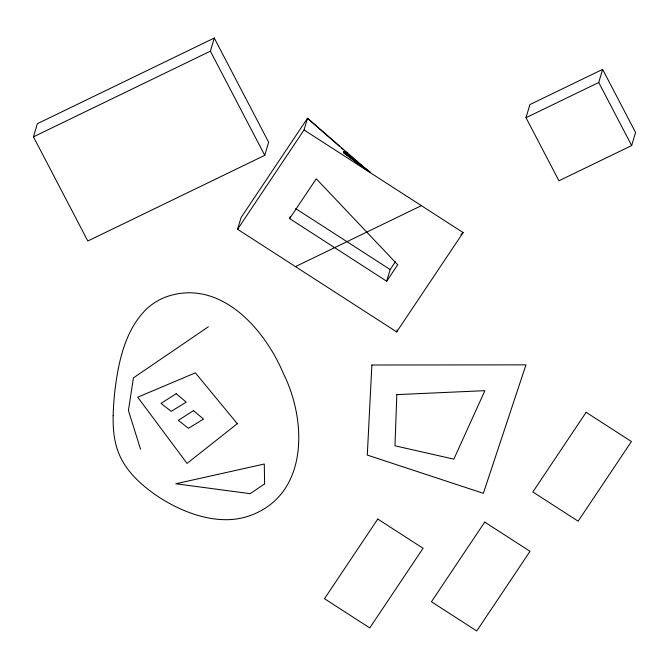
<?xml version="1.0" encoding="UTF-8"?>
<svg xmlns="http://www.w3.org/2000/svg" width="669" height="669" viewBox="0 0 669 669"><rect width="100%" height="100%" fill="white"/><g stroke="black" fill="none" stroke-linecap="round" stroke-linejoin="round"><path stroke-width="1" d="M33.45 136.836L37.339 123.715L214.264 38.033L268.645 142.213L264.757 155.333L87.823 241.016L33.45 136.836L210.375 51.162L214.264 38.033M339.643 146.503L307.497 118.279L304.035 129.953L463.132 232.586L396.684 331.916L237.587 229.275L241.049 217.601L307.497 118.279L370.141 172.468M289.618 218.596L316.261 178.782L397.704 264.765L386.69 281.223L289.618 218.596L290.195 216.647M386.69 281.223L390.152 269.548L395.362 261.755M396.684 331.916L397.261 329.968M526.01 117.702L529.898 104.581L602.627 69.367L635.55 132.445L631.661 145.574L558.941 180.789L526.01 117.702L598.738 82.488L602.627 69.367M237.587 229.275L304.035 129.953M460.983 234.652L463.132 232.586M208.318 326.823L133.424 377.876L128.423 410.515L140.599 449.334M295.472 266.622L421.378 205.651M295.698 208.611L390.152 269.548M370.082 172.15L343.59 152.691L364.145 168.228M370.108 172.326L343.473 151.236L364.304 168.212M341.207 147.882L342.779 149.262M345.915 152.014L347.479 153.393M349.828 155.459L352.964 158.21M354.537 159.59L357.672 162.341M359.236 163.721L362.372 166.472M363.944 167.852L366.294 169.918M598.738 82.488L631.661 145.574M210.375 51.162L264.757 155.333M113.161 415.683C112.936 427.207 113.763 438.906 117.485 449.886A68.949 66.9 16.5 0 0 123.431 462.705C131.425 475.902 143.258 486.271 155.793 495.027A156.354 151.704 16.5 0 0 173.522 505.588C191.844 514.837 212.391 521.184 233.113 519.387A70.086 68.004 16.5 0 0 251.987 514.887C308.969 492.719 306.578 419.655 283.355 373.469C264.824 329.073 220.21 278.254 166.732 296.66A60.846 59.039 16.5 0 0 146.586 308.944C124.66 330.578 118.313 362.514 114.742 391.95A328.027 318.285 16.5 0 0 113.345 410.089L113.161 415.683M396.826 394.618L394.978 445.797L453.833 459.143L484.891 390.671L396.826 394.618M371.872 365.015L367.298 455.071L483.353 493.329L525.976 364.864L371.872 365.015M377.776 519.052L324.482 598.705L369.773 627.923L423.067 548.271L377.776 519.052M484.732 522.088L431.438 601.749L476.729 630.967L530.024 551.315L484.732 522.088M586.136 412.313L532.842 491.966L578.133 521.193L631.427 441.54L586.136 412.313M237.303 423.703L187.036 463.408L137.722 397.194L195.373 372.85L237.303 423.703M264.589 483.863L250.181 493.689L175.847 483.771L264.297 464.018L264.589 483.863M176.206 393.673L161.028 403.407L171.197 411.351L186.241 402.153L176.206 393.673M193.483 410.615L178.297 420.358L188.466 428.294L203.51 419.095L193.483 410.615"/></g></svg>
